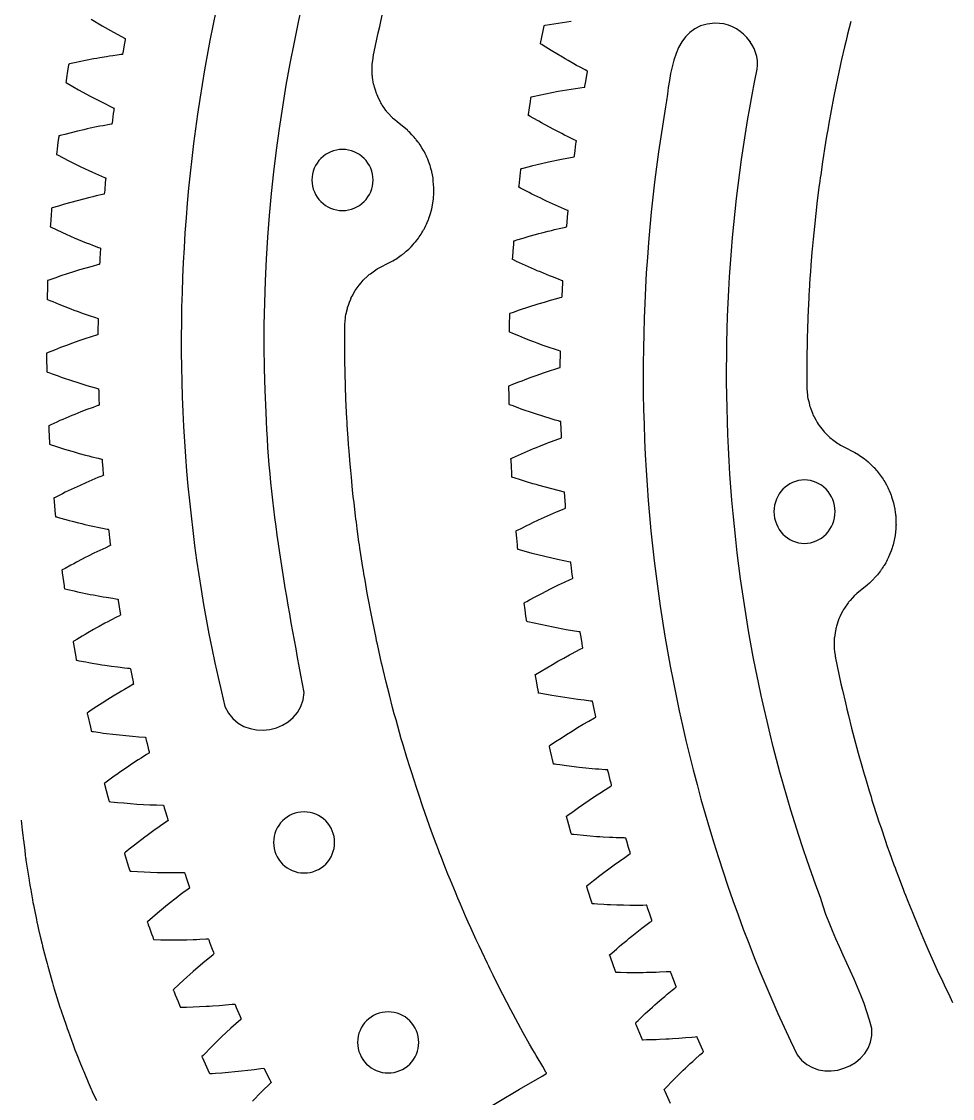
# Model space of a CAD drawing. Extents: x 0 to 264, y 0 to 116.
# Drawn here: x 100.52 to 141.98, y 24.87 to 72.8 of the extents above; entities that cross this region are included whole.
import ezdxf

# ---------------------------------------------------------------- set-up
doc = ezdxf.new("R2010")
doc.units = 0
doc.layers.add('Layer_1', color=7, linetype='CONTINUOUS')

msp = doc.modelspace()

# ---------------------------------------------------------------- linework, layer by layer
at = {"layer": 'Layer_1', "color": 7}
for points in [[(103.616419, 72.909952), (104.114552, 72.61245), (104.619366, 72.326314), (105.130628, 72.051867), (105.138214, 72.04736), (105.136631, 72.038461), (105.133465, 72.02111), (105.127131, 71.98544), (105.114564, 71.914142), (105.089446, 71.771527), (105.038246, 71.486353), (105.013145, 71.343737), (105.012355, 71.339267), (105.007972, 71.338536), (104.998994, 71.337246), (104.980633, 71.334684), (104.944878, 71.329542), (104.873422, 71.31893), (104.586041, 71.277483), (104.442418, 71.257262), (104.299162, 71.234131), (104.012862, 71.185964), (103.869702, 71.161851), (103.726928, 71.13585), (103.441884, 71.080904), (103.299305, 71.053921), (103.157034, 71.025013), (102.873339, 70.963324), (102.731435, 70.932489), (102.660927, 70.917063), (102.625189, 70.909417), (102.621289, 70.907933), (102.620595, 70.903465), (102.619186, 70.89451), (102.616387, 70.876214), (102.571962, 70.590097), (102.527537, 70.303881), (102.505315, 70.160783), (102.49373, 70.089446), (102.494038, 70.087521), (102.496008, 70.086404), (102.499947, 70.084132), (102.507785, 70.079625), (102.52325, 70.070574), (102.555144, 70.052277), (103.05857, 69.763846), (103.568497, 69.486876), (104.084684, 69.221655), (104.606971, 68.968586), (104.63983, 68.95318), (104.635833, 68.917512), (104.626198, 68.846192), (104.606855, 68.70271), (104.568221, 68.415707), (104.548915, 68.272206), (104.546502, 68.253909), (104.545285, 68.244935), (104.544667, 68.240447), (104.543586, 68.238923), (104.541365, 68.23852), (104.50563, 68.231896), (104.434155, 68.218394), (104.148819, 68.165393), (104.006145, 68.13841), (103.863854, 68.109502), (103.579775, 68.049758), (103.437792, 68.019868), (103.296079, 67.989052), (103.013544, 67.922549), (102.731183, 67.855084), (102.45029, 67.781842), (102.309854, 67.745229), (102.239343, 67.726933), (102.204574, 67.717763), (102.187177, 67.71318), (102.178392, 67.710888), (102.174009, 67.709734), (102.173007, 67.70569), (102.140165, 67.417933), (102.107325, 67.13016), (102.090895, 66.986271), (102.082747, 66.914011), (102.080701, 66.895695), (102.079659, 66.886701), (102.079428, 66.884448), (102.080856, 66.883119), (102.084892, 66.881019), (102.116786, 66.864631), (102.631618, 66.596923), (103.152552, 66.34114), (103.679261, 66.097509), (104.211414, 65.865855), (104.244253, 65.851391), (104.260684, 65.844189), (104.269007, 65.840588), (104.270858, 65.839546), (104.270666, 65.837294), (104.27024, 65.832767), (104.263579, 65.760507), (104.250047, 65.616331), (104.223016, 65.327883), (104.209483, 65.183724), (104.206142, 65.148076), (104.204482, 65.12978), (104.204076, 65.125253), (104.203864, 65.123021), (104.201934, 65.122267), (104.193072, 65.120246), (104.122564, 65.103855), (103.839642, 65.039299), (103.698221, 65.006539), (103.557087, 64.972797), (103.275807, 64.901479), (102.994722, 64.829196), (102.715274, 64.751139), (102.435829, 64.673079), (102.158315, 64.588283), (101.8808, 64.503464), (101.863423, 64.498166), (101.85908, 64.496837), (101.857342, 64.495835), (101.857186, 64.493563), (101.856529, 64.484549), (101.85398, 64.448882), (101.848827, 64.376619), (101.838207, 64.232155), (101.817935, 63.943244), (101.807298, 63.79878), (101.802142, 63.7265), (101.799576, 63.69083), (101.798281, 63.672534), (101.798456, 63.668298), (101.802568, 63.66637), (101.810792, 63.662538), (102.336264, 63.416191), (102.867336, 63.18213), (103.40362, 62.960089), (103.538477, 62.906126), (103.673893, 62.854067), (103.94473, 62.749913), (104.012342, 62.723872), (104.029736, 62.717364), (104.031861, 62.716554), (104.03271, 62.714937), (104.032479, 62.71041), (104.032033, 62.701359), (104.030218, 62.664746), (104.02296, 62.520108), (104.008479, 62.230793), (104.00124, 62.086154), (103.99761, 62.013855), (103.996007, 61.99652), (103.978631, 61.991726), (103.943841, 61.982155), (103.663914, 61.905038), (103.384178, 61.827943), (103.106178, 61.745072), (102.82818, 61.662177), (102.552192, 61.572563), (102.276238, 61.482949), (102.002277, 61.387539), (101.728547, 61.291165), (101.694739, 61.279589), (101.686188, 61.276586), (101.681901, 61.275081), (101.679776, 61.274331), (101.679025, 61.272541), (101.678503, 61.254245), (101.676398, 61.181962), (101.67219, 61.03721), (101.655759, 60.458215), (101.655488, 60.449161), (101.655372, 60.444654), (101.658886, 60.442458), (101.675297, 60.435448), (101.709104, 60.420984), (101.775751, 60.393058), (101.909623, 60.33715), (102.177291, 60.225079), (102.717456, 60.012764), (102.853261, 59.961687), (102.989642, 59.911573), (103.262351, 59.812329), (103.399122, 59.764143), (103.536564, 59.717881), (103.811589, 59.625377), (103.880147, 59.602229), (103.914919, 59.590692), (103.92353, 59.587765), (103.927758, 59.586281), (103.927701, 59.581737), (103.927566, 59.563421), (103.926406, 59.41859), (103.924052, 59.129004), (103.922875, 58.984154), (103.922274, 58.911894), (103.921986, 58.875261), (103.921907, 58.86621), (103.913703, 58.863148), (103.896327, 58.85762), (103.619873, 58.768971), (103.343402, 58.680299), (103.069091, 58.585851), (102.794762, 58.491422), (102.522556, 58.390694), (102.250638, 58.28943), (102.115414, 58.236426), (101.980653, 58.182442), (101.71117, 58.074724), (101.643538, 58.047743), (101.63543, 58.044159), (101.635546, 58.035108), (101.635777, 58.016792), (101.63624, 57.980179), (101.638114, 57.835428), (101.645585, 57.256237), (101.646047, 57.219607), (101.646087, 57.2151), (101.646454, 57.213057), (101.648576, 57.21227), (101.657071, 57.209112), (101.674467, 57.202812), (101.742079, 57.177757), (101.878192, 57.127642), (102.150302, 57.026838), (102.286954, 56.977689), (102.424227, 56.930465), (102.698671, 56.836017), (102.836212, 56.789755), (102.974546, 56.74544), (103.251172, 56.657731), (103.389678, 56.614379), (103.528978, 56.573897), (103.807652, 56.492947), (103.946949, 56.452465), (103.951292, 56.451212), (103.952413, 56.44977), (103.952492, 56.447495), (103.952799, 56.438464), (103.953437, 56.420148), (103.954653, 56.383535), (103.957106, 56.311255), (103.966758, 56.021746), (103.976413, 55.73226), (103.97591, 55.730411), (103.973765, 55.729621), (103.969518, 55.72806), (103.960986, 55.724942), (103.94359, 55.718702), (103.909803, 55.706182), (103.841206, 55.681127), (103.704921, 55.631012), (103.432443, 55.531267), (103.162168, 55.425648), (102.892087, 55.319433), (102.757808, 55.264504), (102.624128, 55.208596), (102.356672, 55.096063), (102.22355, 55.038227), (102.091222, 54.978484), (101.826545, 54.859558), (101.759899, 54.829685), (101.727059, 54.815241), (101.728199, 54.779573), (101.736152, 54.635011), (101.76801, 54.056613), (101.769997, 54.019981), (101.770982, 54.001664), (101.771484, 53.992633), (101.771735, 53.988106), (101.771871, 53.985852), (101.773259, 53.984582), (101.841839, 53.962413), (101.979863, 53.918079), (102.256026, 53.828445), (102.394456, 53.785073), (102.53354, 53.743646), (102.811732, 53.660774), (102.950933, 53.620289), (103.090986, 53.581732), (103.371125, 53.5056), (103.511178, 53.467062), (103.652021, 53.432357), (103.933879, 53.362984), (104.074818, 53.328279), (104.092194, 53.323925), (104.100997, 53.321769), (104.1054, 53.32069), (104.107621, 53.320151), (104.107852, 53.317936), (104.110612, 53.282286), (104.116076, 53.210006), (104.138298, 52.921191), (104.16052, 52.632379), (104.161892, 52.614062), (104.162566, 52.605029), (104.162741, 52.602776), (104.161274, 52.601543), (104.157066, 52.59979), (104.123259, 52.586309), (104.056612, 52.558363), (103.922545, 52.502455), (103.65449, 52.391347), (103.521293, 52.333528), (103.388578, 52.274749), (103.123207, 52.157382), (102.991189, 52.097621), (102.859902, 52.035953), (102.597368, 51.912306), (102.46647, 51.849655), (102.336747, 51.785097), (102.077303, 51.655173), (102.012586, 51.622413), (101.979747, 51.606024), (101.963316, 51.597935), (101.955208, 51.593852), (101.953373, 51.592754), (101.953565, 51.590502), (101.954028, 51.585995), (101.967544, 51.441838), (102.023573, 50.865247), (102.030581, 50.792967), (102.032319, 50.774651), (102.033361, 50.765792), (102.042107, 50.763348), (102.076879, 50.753718), (102.216737, 50.715158), (102.496394, 50.637121), (102.636348, 50.598544), (102.777076, 50.562914), (103.058471, 50.491576), (103.199218, 50.455946), (103.340718, 50.423149), (103.623717, 50.35859), (103.765254, 50.326812), (103.907333, 50.296922), (104.191796, 50.239106), (104.334087, 50.210178), (104.369845, 50.202993), (104.387221, 50.199392), (104.395273, 50.196812), (104.396354, 50.187818), (104.404849, 50.115555), (104.438653, 49.827877), (104.47248, 49.540219), (104.476728, 49.504552), (104.47885, 49.486256), (104.478946, 49.481997), (104.474834, 49.480092), (104.46659, 49.476279), (104.400909, 49.445443), (104.269354, 49.384737), (104.006125, 49.262518), (103.875149, 49.199885), (103.745038, 49.135329), (103.484804, 49.006963), (103.3551, 48.942388), (103.226517, 48.874923), (102.969486, 48.740396), (102.841021, 48.672948), (102.714098, 48.602576), (102.460329, 48.461981), (102.333408, 48.391626), (102.317962, 48.382843), (102.315972, 48.381745), (102.315239, 48.380032), (102.315857, 48.375545), (102.317113, 48.36657), (102.32213, 48.330939), (102.331785, 48.259602), (102.411967, 47.685921), (102.421619, 47.614603), (102.42662, 47.578956), (102.429129, 47.560659), (102.44556, 47.555748), (102.586866, 47.522968), (102.869517, 47.457448), (103.010823, 47.424667), (103.152823, 47.394817), (103.437001, 47.336016), (103.579078, 47.306145), (103.721659, 47.279162), (104.007186, 47.227103), (104.149979, 47.201105), (104.293024, 47.177012), (104.579708, 47.131712), (104.723043, 47.108581), (104.794516, 47.097007), (104.812877, 47.094157), (104.815965, 47.076823), (104.821739, 47.041156), (104.868094, 46.755211), (104.914469, 46.469286), (104.926054, 46.397968), (104.927502, 46.38905), (104.928216, 46.384583), (104.924973, 46.382116), (104.908562, 46.373796), (104.876685, 46.357407), (104.747754, 46.290905), (104.489913, 46.157823), (104.36135, 46.090355), (104.234042, 46.020984), (103.979424, 45.881795), (103.852212, 45.812422), (103.726621, 45.740162), (103.475401, 45.595024), (103.349831, 45.522741), (103.225687, 45.447574), (102.978021, 45.296464), (102.854207, 45.221294), (102.823295, 45.202035), (102.815554, 45.197316), (102.811693, 45.194928), (102.812503, 45.190478), (102.815768, 45.173127), (102.828336, 45.101809), (102.932535, 44.53198), (102.958638, 44.389537), (102.960257, 44.380638), (102.960684, 44.378423), (102.962905, 44.378), (102.967384, 44.377173), (102.98476, 44.373783), (103.020495, 44.367021), (103.091968, 44.353522), (103.377131, 44.299556), (103.519709, 44.272575), (103.662754, 44.248479), (103.94915, 44.201258), (104.09231, 44.177162), (104.235857, 44.155016), (104.523314, 44.114531), (104.810868, 44.075011), (105.099194, 44.041289), (105.24332, 44.024917), (105.31576, 44.016462), (105.351495, 44.012265), (105.360532, 44.011224), (105.362135, 44.010261), (105.362598, 44.008026), (105.363504, 44.003598), (105.367136, 43.986264), (105.425093, 43.702456), (105.483053, 43.41865), (105.497531, 43.347313), (105.504793, 43.311662), (105.505679, 43.307215), (105.505854, 43.305154), (105.503864, 43.304017), (105.495987, 43.29953), (105.480541, 43.290555), (105.35449, 43.218275), (105.102477, 43.074483), (104.976521, 43.002203), (104.852185, 42.927033), (104.603649, 42.777388), (104.479333, 42.702218), (104.35656, 42.625123), (104.111713, 42.469585), (103.989211, 42.391505), (103.868003, 42.31154), (103.6269, 42.150205), (103.506349, 42.069258), (103.446461, 42.028773), (103.442697, 42.02627), (103.441923, 42.024557), (103.442426, 42.022341), (103.444432, 42.013522), (103.448429, 41.996168), (103.456441, 41.960538), (103.584426, 41.395506), (103.616283, 41.254217), (103.624276, 41.21855), (103.62613, 41.215045), (103.630609, 41.21439), (103.639586, 41.213081), (103.657928, 41.210442), (103.729401, 41.19983), (104.01659, 41.157421), (104.160213, 41.136234), (104.304047, 41.116975), (104.592199, 41.081308), (104.88043, 41.047566), (105.169338, 41.018655), (105.458243, 40.990729), (105.747749, 40.969526), (106.037233, 40.948319), (106.039491, 40.948147), (106.040341, 40.946299), (106.041441, 40.941927), (106.043623, 40.933125), (106.047989, 40.91579), (106.056732, 40.881105), (106.074128, 40.81073), (106.108901, 40.670235), (106.178443, 40.389124), (106.195839, 40.318769), (106.204566, 40.284081), (106.208949, 40.26675), (106.21113, 40.257947), (106.212231, 40.253576), (106.21277, 40.25136), (106.211864, 40.249763), (106.088976, 40.172649), (105.843259, 40.018572), (105.720371, 39.941478), (105.599066, 39.862436), (105.356999, 39.702562), (105.235945, 39.622561), (105.116187, 39.540668), (104.878076, 39.374998), (104.758992, 39.292107), (104.640834, 39.20829), (104.4067, 39.037034), (104.289626, 38.951253), (104.230701, 38.908863), (104.21622, 38.898271), (104.208905, 38.892898), (104.205236, 38.890219), (104.203401, 38.88889), (104.203844, 38.886774), (104.213324, 38.852066), (104.364979, 38.292927), (104.402647, 38.153199), (104.412127, 38.118494), (104.416857, 38.101143), (104.41925, 38.092417), (104.420427, 38.088045), (104.42485, 38.087467), (104.497288, 38.079937), (104.786021, 38.050067), (105.07483, 38.021139), (105.364221, 37.998028), (105.653628, 37.974877), (105.943499, 37.958508), (106.233273, 37.942136), (106.523434, 37.932527), (106.813596, 37.92303), (106.831957, 37.922434), (106.84103, 37.922144), (106.845086, 37.921376), (106.846362, 37.917041), (106.856979, 37.882336), (106.877271, 37.812943), (106.917834, 37.673988), (106.999944, 37.396053), (107.040528, 37.257098), (107.045644, 37.239744), (107.048018, 37.231097), (107.040547, 37.225975), (107.010623, 37.205734), (106.950713, 37.164306), (106.711657, 37.000081), (106.592071, 36.918169), (106.47376, 36.834335), (106.238621, 36.664429), (106.121065, 36.57961), (106.004374, 36.493848), (105.542961, 36.142304), (105.316263, 35.961402), (105.202855, 35.870823), (105.14586, 35.825526), (105.117846, 35.803357), (105.103366, 35.791784), (105.097284, 35.785851), (105.100007, 35.777224), (105.274926, 35.22492), (105.318385, 35.086812), (105.340627, 35.017439), (105.346091, 35.000085), (105.347462, 34.995773), (105.348775, 34.994444), (105.351052, 34.994288), (105.360106, 34.99373), (105.395824, 34.991478), (105.685522, 34.973161), (105.975297, 34.955827), (106.265362, 34.944253), (106.555467, 34.932696), (106.845724, 34.928305), (107.135981, 34.924029), (107.426258, 34.925881), (107.716515, 34.928517), (107.753218, 34.928844), (107.771579, 34.928999), (107.776097, 34.929039), (107.777929, 34.925302), (107.780864, 34.916711), (107.804032, 34.848303), (107.850407, 34.711155), (107.944104, 34.436902), (107.990459, 34.299773), (108.002042, 34.265088), (108.007872, 34.247734), (107.99436, 34.236161), (107.9364, 34.192808), (107.70439, 34.018663), (107.588377, 33.931939), (107.473327, 33.843268), (107.018384, 33.483522), (106.571624, 33.113548), (106.133767, 32.733175), (106.120232, 32.721618), (106.126082, 32.704247), (106.138653, 32.670524), (106.16377, 32.602114), (106.213021, 32.46593), (106.312047, 32.193699), (106.361298, 32.057515), (106.386416, 31.989107), (106.398966, 31.955382), (106.402073, 31.94687), (106.403617, 31.942614), (106.40439, 31.940475), (106.406476, 31.940167), (106.424817, 31.939803), (106.715075, 31.93389), (107.005351, 31.927978), (107.295609, 31.928805), (107.585866, 31.929787), (107.876066, 31.936857), (108.166227, 31.944714), (108.311202, 31.950646), (108.456216, 31.95802), (108.746087, 31.972465), (108.818505, 31.976165), (108.827562, 31.976627), (108.832117, 31.976856), (108.834047, 31.976492), (108.83488, 31.974392), (108.841424, 31.957038), (108.854937, 31.923316), (108.907106, 31.78821), (109.011824, 31.518059), (109.063973, 31.382953), (109.090056, 31.315508), (109.093339, 31.307052), (109.094129, 31.304936), (109.09243, 31.30351), (109.088936, 31.30062), (109.074435, 31.289063), (109.046422, 31.265935), (108.598025, 30.898002), (108.158043, 30.520036), (107.727155, 30.131862), (107.305224, 29.733943), (107.279141, 29.708887), (107.272537, 29.702667), (107.271727, 29.700931), (107.272596, 29.698834), (107.274315, 29.694635), (107.281226, 29.678243), (107.30922, 29.61178), (107.364284, 29.477812), (107.474602, 29.209913), (107.5849, 28.941976), (107.58882, 28.934368), (107.597894, 28.934543), (107.616255, 28.934946), (107.652958, 28.935717), (107.725396, 28.937258), (107.870487, 28.940379), (108.160744, 28.946619), (108.450829, 28.959116), (108.740798, 28.972617), (108.885694, 28.981149), (109.030476, 28.990778), (109.320056, 29.011022), (109.46478, 29.022576), (109.609272, 29.036078), (109.898276, 29.063061), (109.970734, 29.069764), (110.006469, 29.073114), (110.010967, 29.073537), (110.013248, 29.073749), (110.01458, 29.0724), (110.018209, 29.0641), (110.025448, 29.047711), (110.083408, 28.914917), (110.199325, 28.649405), (110.257265, 28.516614), (110.286244, 28.450128), (110.300745, 28.417351), (110.301363, 28.413459), (110.298001, 28.410456), (110.291205, 28.404428), (110.27771, 28.391908), (109.844679, 28.006026), (109.420818, 27.61015), (109.006225, 27.204622), (108.600937, 26.789851), (108.550682, 26.737793), (108.549099, 26.736156), (108.549544, 26.734192), (108.551435, 26.730088), (108.55524, 26.721884), (108.562826, 26.705515), (108.578272, 26.672715), (108.639108, 26.541174), (108.760664, 26.278089), (108.88216, 26.015007), (108.897626, 25.982227), (108.933361, 25.984096), (109.005802, 25.988699), (109.150698, 25.997846), (109.440376, 26.016142), (109.585063, 26.027736), (109.729668, 26.040255), (110.018884, 26.065311), (110.163376, 26.078793), (110.307693, 26.095184), (110.596234, 26.126979), (110.740455, 26.143371), (110.88427, 26.162649), (111.171922, 26.201187), (111.315565, 26.220465), (111.379316, 26.090273), (111.506237, 25.829788), (111.569988, 25.699596), (111.601865, 25.634055), (111.617328, 25.601295), (111.625264, 25.584904), (111.629221, 25.576759), (111.631211, 25.572695), (111.62816, 25.569517), (111.211637, 25.165993), (110.804398, 24.753167)], [(120.705519, 24.092992), (122.701682, 25.277157), (123.699764, 25.869271), (123.824563, 25.943475), (123.887349, 25.980088), (123.895129, 25.984711), (123.899049, 25.987022), (123.90098, 25.988196), (123.900438, 25.989988), (123.891288, 26.005415), (123.872927, 26.03625), (123.726679, 26.286429), (123.434218, 26.786789), (123.360775, 26.911859), (123.289322, 27.038125), (123.147322, 27.290691), (122.863319, 27.795962), (122.311493, 28.815267), (121.779264, 29.844935), (121.521443, 30.36388), (121.392493, 30.6234), (121.327776, 30.753211), (121.265956, 30.884001), (121.017013, 31.407278), (120.892525, 31.668937), (120.771392, 31.932118), (120.531469, 32.459555), (120.411477, 32.723314), (120.295947, 32.989018), (120.065094, 33.520499), (119.950625, 33.786665), (119.839726, 34.05439), (119.61795, 34.589726), (119.562905, 34.723578), (119.509754, 34.858201), (119.403509, 35.127737), (119.190922, 35.666751), (119.138756, 35.801856), (119.087556, 35.937461), (118.985944, 36.20873), (118.782722, 36.751288), (118.588262, 37.297137), (118.394886, 37.843277), (118.210392, 38.392478), (118.118628, 38.667137), (118.07227, 38.804458), (118.027845, 38.942298), (117.852811, 39.494581), (117.764907, 39.770761), (117.721428, 39.908889), (117.679899, 40.047635), (117.514421, 40.602846), (117.431363, 40.88049), (117.352168, 41.159077), (117.196246, 41.717062), (117.118014, 41.996072), (117.044611, 42.276296), (116.898344, 42.83688), (116.825903, 43.117431), (116.757326, 43.398928), (116.62075, 43.961919), (116.586926, 44.10261), (116.555068, 44.2438), (116.491317, 44.526471), (116.364472, 45.091658), (116.333564, 45.233139), (116.304582, 45.374983), (116.24568, 45.658693), (116.128602, 46.226039), (115.913177, 47.364424), (115.815621, 47.935447), (115.767335, 48.220969), (115.743183, 48.3637), (115.720012, 48.506606), (115.632109, 49.079246), (115.588632, 49.365555), (115.566427, 49.508769), (115.547103, 49.65225), (115.468871, 50.226239), (115.430218, 50.513226), (115.41186, 50.656823), (115.394483, 50.800613), (115.326871, 51.375835), (115.293044, 51.663513), (115.264085, 51.951653), (115.206125, 52.527954), (115.178112, 52.81619), (115.153979, 53.10481), (115.105674, 53.682073), (115.093104, 53.826345), (115.083452, 53.970812), (115.064145, 54.259819), (115.025492, 54.837852), (115.016706, 54.982392), (115.009583, 55.127051), (114.995102, 55.416365), (114.966104, 55.994862), (114.946797, 56.573762), (114.92942, 57.152757), (114.920482, 57.731945), (114.916043, 58.021531), (114.913802, 58.166285), (114.913842, 58.311136), (114.914748, 58.8904), (114.915194, 59.180005), (114.91529, 59.252285), (114.920753, 59.324565), (114.932356, 59.468916), (114.943941, 59.613284), (114.946797, 59.648951), (114.948225, 59.667247), (114.951758, 59.684601), (114.967204, 59.754956), (115.03001, 60.037588), (115.037907, 60.073255), (115.042211, 60.090609), (115.04864, 60.107943), (115.074725, 60.175428), (115.125926, 60.310801), (115.177107, 60.446099), (115.189658, 60.479841), (115.196126, 60.497195), (115.204833, 60.512602), (115.240587, 60.576217), (115.38228, 60.828976), (115.419003, 60.891646), (115.463427, 60.948483), (115.552276, 61.063172), (115.641145, 61.177862), (115.68559, 61.234695), (115.737736, 61.284827), (115.946693, 61.485935), (115.998842, 61.536066), (116.057765, 61.578476), (116.175615, 61.663275), (116.293463, 61.748075), (116.352368, 61.790484), (116.417084, 61.824207), (116.931841, 62.092106), (117.060712, 62.158609), (117.125428, 62.192332), (117.185319, 62.232817), (117.423796, 62.398004), (117.483687, 62.439432), (117.513611, 62.459673), (117.541644, 62.482803), (117.652157, 62.576287), (117.707198, 62.623511), (117.759367, 62.673605), (117.863315, 62.774621), (117.961142, 62.881589), (118.009447, 62.935553), (118.0336, 62.962536), (118.056787, 62.990482), (118.146601, 63.104497), (118.191026, 63.16135), (118.23161, 63.221114), (118.312757, 63.340886), (118.332081, 63.371722), (118.350442, 63.402554), (118.387125, 63.465208), (118.423828, 63.527838), (118.44219, 63.558671), (118.459563, 63.590489), (118.524299, 63.719989), (118.557142, 63.784548), (118.585135, 63.85107), (118.641182, 63.984652), (118.653712, 64.018375), (118.664372, 64.053063), (118.685609, 64.122436), (118.72812, 64.260928), (118.770598, 64.399406), (118.781235, 64.434091), (118.786563, 64.451445), (118.790424, 64.468796), (118.802974, 64.540093), (118.851279, 64.825654), (118.86383, 64.896972), (118.866415, 64.915288), (118.867149, 64.933585), (118.868636, 64.970234), (118.874602, 65.114873), (118.880549, 65.259512), (118.88352, 65.331811), (118.884988, 65.368424), (118.882383, 65.404072), (118.857265, 65.692599), (118.844695, 65.836871), (118.818632, 65.979198), (118.805096, 66.050516), (118.797897, 66.086183), (118.788804, 66.120868), (118.752081, 66.261099), (118.732774, 66.330489), (118.709587, 66.398899), (118.664197, 66.536313), (118.610081, 66.670572), (118.58305, 66.738037), (118.569537, 66.77176), (118.554071, 66.80452), (118.49032, 66.934619), (118.45748, 66.999194), (118.421723, 67.061828), (118.349305, 67.187301), (118.269123, 67.308078), (118.228559, 67.367822), (118.208267, 67.397692), (118.186045, 67.42658), (118.097176, 67.541369), (118.074973, 67.570277), (118.051786, 67.598239), (118.002516, 67.651243), (117.903125, 67.756764), (117.803732, 67.862286), (117.754462, 67.915291), (117.741914, 67.928789), (117.728399, 67.940346), (117.700366, 67.963477), (117.252081, 68.331602), (117.140431, 68.424123), (117.084382, 68.470385), (117.057353, 68.493516), (117.033201, 68.520496), (116.837895, 68.73474), (116.788624, 68.788684), (116.776074, 68.802185), (116.765454, 68.816649), (116.745145, 68.846519), (116.664018, 68.966486), (116.58287, 69.086473), (116.542326, 69.146237), (116.523, 69.177052), (116.507517, 69.20983), (116.381869, 69.470911), (116.349992, 69.536431), (116.334548, 69.569192), (116.323909, 69.603897), (116.281395, 69.74218), (116.238901, 69.880483), (116.217646, 69.949856), (116.207046, 69.984541), (116.202818, 70.001895), (116.200039, 70.020191), (116.155594, 70.306424), (116.144029, 70.377742), (116.138429, 70.413392), (116.136344, 70.431705), (116.136152, 70.450021), (116.134704, 70.594852), (116.133237, 70.739703), (116.132523, 70.811983), (116.132156, 70.848615), (116.135765, 70.884266), (116.173433, 71.171441), (116.182854, 71.242758), (116.188397, 71.278409), (116.195848, 71.314076), (116.225791, 71.455729), (116.345377, 72.022592), (116.405287, 72.305918), (116.470004, 72.588397), (116.598759, 73.153197)], [(129.422731, 24.652478), (129.179794, 25.178569), (129.149848, 25.244109), (129.142261, 25.260481), (129.138457, 25.268702), (129.136583, 25.272805), (129.13975, 25.276042), (129.16487, 25.302061), (129.265999, 25.405966), (129.468273, 25.613716), (129.569597, 25.71743), (129.673158, 25.818905), (129.880241, 26.021863), (129.983803, 26.123341), (130.089585, 26.222489), (130.301495, 26.420437), (130.407452, 26.519409), (130.515066, 26.616556), (130.73163, 26.809398), (130.839904, 26.90587), (130.866952, 26.929944), (130.880468, 26.941501), (130.887244, 26.947549), (130.889697, 26.950763), (130.887899, 26.954903), (130.858901, 27.021406), (130.743003, 27.286898), (130.627066, 27.552407), (130.612586, 27.585171), (130.605347, 27.601559), (130.601562, 27.609552), (130.592505, 27.608725), (130.520067, 27.602022), (130.375575, 27.588521), (130.086574, 27.561537), (129.941966, 27.549001), (129.797164, 27.539372), (129.507584, 27.519128), (129.362781, 27.509789), (129.217807, 27.503239), (128.92782, 27.48974), (128.782826, 27.483209), (128.637755, 27.480108), (128.347478, 27.473868), (128.202408, 27.470769), (128.184046, 27.470382), (128.175631, 27.471212), (128.172193, 27.479569), (128.158658, 27.513311), (128.130644, 27.579797), (127.910045, 28.115613), (127.882032, 28.183078), (127.868516, 28.216821), (127.861605, 28.233192), (127.859866, 28.237369), (127.860216, 28.239221), (127.861856, 28.240759), (127.86846, 28.246982), (127.973836, 28.346533), (128.184608, 28.545734), (128.289984, 28.645285), (128.397502, 28.742623), (128.613004, 28.936699), (128.720698, 29.033747), (128.83003, 29.129158), (129.05009, 29.318055), (129.160101, 29.412483), (129.271288, 29.505969), (129.495767, 29.689645), (129.608016, 29.781207), (129.664025, 29.827466), (129.678526, 29.839023), (129.68204, 29.841893), (129.68088, 29.845994), (129.677578, 29.854429), (129.664065, 29.888172), (129.559344, 30.158287), (129.454645, 30.428418), (129.428562, 30.495864), (129.422034, 30.513218), (129.404641, 30.513198), (129.367918, 30.511349), (129.222923, 30.503972), (128.933053, 30.489508), (128.788058, 30.482769), (128.642968, 30.47882), (128.352807, 30.470983), (128.207736, 30.467015), (128.06255, 30.466513), (127.772293, 30.46555), (127.627086, 30.465071), (127.482016, 30.467362), (127.191739, 30.473255), (127.046668, 30.476221), (127.009965, 30.476952), (126.991604, 30.477319), (126.98533, 30.49467), (126.960212, 30.5631), (126.762183, 31.107699), (126.712949, 31.243863), (126.709842, 31.252375), (126.708298, 31.256614), (126.707505, 31.25875), (126.709108, 31.260271), (126.722643, 31.271828), (126.749672, 31.295921), (126.804733, 31.343165), (127.023712, 31.533293), (127.133141, 31.628684), (127.244232, 31.72217), (127.467651, 31.907099), (127.579416, 31.999623), (127.692226, 32.091181), (127.919988, 32.270697), (128.148447, 32.449386), (128.380473, 32.623512), (128.496469, 32.710256), (128.554429, 32.753627), (128.583408, 32.775776), (128.590667, 32.781226), (128.594276, 32.783944), (128.595377, 32.785541), (128.594643, 32.787661), (128.588812, 32.805012), (128.495117, 33.079287), (128.401422, 33.353559), (128.378255, 33.421989), (128.36665, 33.456674), (128.363734, 33.465245), (128.362905, 33.467249), (128.360647, 33.467229), (128.356129, 33.46719), (128.337767, 33.467018), (128.192581, 33.465708), (127.902324, 33.463089), (127.757137, 33.461777), (127.611968, 33.463876), (127.321691, 33.468115), (127.176505, 33.470252), (127.031434, 33.475162), (126.741349, 33.486719), (126.596357, 33.492285), (126.451383, 33.49997), (126.161684, 33.518286), (126.016806, 33.527317), (125.944368, 33.531804), (125.935314, 33.532363), (125.933671, 33.533326), (125.932977, 33.535485), (125.931625, 33.539797), (125.926161, 33.557131), (125.915524, 33.591816), (125.740603, 34.144119), (125.697124, 34.282231), (125.686487, 34.316935), (125.684788, 34.325236), (125.691855, 34.330897), (125.706353, 34.342474), (125.763347, 34.387751), (125.990048, 34.568655), (126.103456, 34.659231), (126.217926, 34.747883), (126.448874, 34.923279), (126.680496, 35.097827), (126.915613, 35.267714), (127.151, 35.437256), (127.390076, 35.601538), (127.629152, 35.765859), (127.632897, 35.768421), (127.634771, 35.769711), (127.634752, 35.771658), (127.632183, 35.780342), (127.627067, 35.797696), (127.616447, 35.832381), (127.596175, 35.901774), (127.555614, 36.040732), (127.473501, 36.318664), (127.432937, 36.457639), (127.4323, 36.459795), (127.430776, 36.460836), (127.426257, 36.461009), (127.417164, 36.461319), (127.398822, 36.461895), (127.362119, 36.463089), (127.289662, 36.465479), (126.9995, 36.474973), (126.85443, 36.479728), (126.709435, 36.487202), (126.419661, 36.503573), (126.274765, 36.511797), (126.129963, 36.522369), (125.840555, 36.5455), (125.695871, 36.557094), (125.551379, 36.570576), (125.262646, 36.600466), (125.118233, 36.615856), (125.045792, 36.623385), (125.010057, 36.627142), (125.007796, 36.627393), (125.006986, 36.629337), (125.005829, 36.633689), (125.003453, 36.642415), (124.998703, 36.659766), (124.847048, 37.218905), (124.809383, 37.358653), (124.790056, 37.428989), (124.848013, 37.47236), (125.082167, 37.643616), (125.316897, 37.814005), (125.554988, 37.979655), (125.79339, 38.144919), (126.035458, 38.304812), (126.277505, 38.464682), (126.523166, 38.61897), (126.768902, 38.773083), (126.798826, 38.792362), (126.7901, 38.82705), (126.772704, 38.897405), (126.737934, 39.037901), (126.668372, 39.319011), (126.633599, 39.45951), (126.629236, 39.476861), (126.627074, 39.485643), (126.625954, 39.490055), (126.621455, 39.490382), (126.585701, 39.493097), (126.51326, 39.49851), (126.223776, 39.519696), (126.079069, 39.530308), (125.934481, 39.542844), (125.645576, 39.571735), (125.501163, 39.586196), (125.356843, 39.601606), (124.780672, 39.672943), (124.493486, 39.715333), (124.349843, 39.736536), (124.278367, 39.747131), (124.242632, 39.752406), (124.224291, 39.755044), (124.215294, 39.756354), (124.211393, 39.757646), (124.210408, 39.762074), (124.082423, 40.327069), (124.050529, 40.468355), (124.034098, 40.538711), (124.030102, 40.556045), (124.028115, 40.564884), (124.028443, 40.566752), (124.030334, 40.568025), (124.034098, 40.570548), (124.064045, 40.590769), (124.305147, 40.752104), (124.546442, 40.913036), (124.791292, 41.068577), (125.036159, 41.224135), (125.284597, 41.373992), (125.533133, 41.523638), (125.784661, 41.668102), (126.036694, 41.811798), (126.068568, 41.830114), (126.084014, 41.839089), (126.09191, 41.843576), (126.09083, 41.852108), (126.076349, 41.923425), (126.04737, 42.06529), (125.98941, 42.349079), (125.960432, 42.490943), (125.953153, 42.52661), (125.949541, 42.543964), (125.948635, 42.548392), (125.947342, 42.549685), (125.945082, 42.549953), (125.936065, 42.551031), (125.863627, 42.55943), (125.57528, 42.593173), (125.431175, 42.609561), (125.287165, 42.627858), (124.712422, 42.709767), (124.13963, 42.804235), (123.56923, 42.912436), (123.551857, 42.915826), (123.547375, 42.916673), (123.546238, 42.920773), (123.544595, 42.929692), (123.53809, 42.965342), (123.52554, 43.036659), (123.499437, 43.1791), (123.447291, 43.464045), (123.421225, 43.606486), (123.408638, 43.677823), (123.402152, 43.713454), (123.398887, 43.730808), (123.398463, 43.73302), (123.399987, 43.734409), (123.403851, 43.736777), (123.411592, 43.741495), (123.659259, 43.892606), (123.906926, 44.043716), (124.157971, 44.189142), (124.409211, 44.334261), (124.663364, 44.474201), (124.917982, 44.61337), (125.046159, 44.680816), (125.175109, 44.747318), (125.432913, 44.8804), (125.497649, 44.914143), (125.514058, 44.922446), (125.5157, 44.923676), (125.515333, 44.925911), (125.5146, 44.930399), (125.513171, 44.939337), (125.507417, 44.974964), (125.48423, 45.117986), (125.437855, 45.403911), (125.414687, 45.546933), (125.403102, 45.618251), (125.401654, 45.627205), (125.40092, 45.631673), (125.400573, 45.633908), (125.398451, 45.634388), (125.380109, 45.637238), (125.344332, 45.642959), (124.771173, 45.735463), (124.200195, 45.840503), (123.631844, 45.959025), (123.066387, 46.09047), (123.030652, 46.098734), (123.021807, 46.100794), (123.017387, 46.101835), (123.015708, 46.102818), (123.015417, 46.10505), (123.012889, 46.123366), (123.003234, 46.194684), (122.982945, 46.338089), (122.943346, 46.62496), (122.902782, 46.911867), (122.901546, 46.920822), (122.901566, 46.924982), (122.905523, 46.927177), (122.920969, 46.93596), (122.952863, 46.953314), (123.016614, 46.988019), (123.143558, 47.058354), (123.397287, 47.198966), (123.653931, 47.334359), (123.910979, 47.468889), (124.040316, 47.534427), (124.170426, 47.598985), (124.43064, 47.727368), (124.561233, 47.789982), (124.692808, 47.850704), (124.956017, 47.972907), (125.021718, 48.003759), (125.054558, 48.019169), (125.062765, 48.022981), (125.064811, 48.023924), (125.065429, 48.025696), (125.064887, 48.030203), (125.062765, 48.04852), (125.045368, 48.192289), (125.011561, 48.47997), (124.994168, 48.623759), (124.985673, 48.696022), (124.981425, 48.731689), (124.979571, 48.739953), (124.97067, 48.741762), (124.953274, 48.745363), (124.384345, 48.860707), (123.818309, 48.989457), (123.255363, 49.131034), (122.695696, 49.285302), (122.626134, 49.3046), (122.621771, 49.305814), (122.619589, 49.306429), (122.618875, 49.308238), (122.617989, 49.317272), (122.616251, 49.335569), (122.612717, 49.371236), (122.599202, 49.515412), (122.571188, 49.803631), (122.543195, 50.091888), (122.539681, 50.127535), (122.539235, 50.132062), (122.542712, 50.134373), (122.55084, 50.138437), (122.567248, 50.146563), (122.631985, 50.179306), (122.761708, 50.243901), (123.021152, 50.373785), (123.151646, 50.437381), (123.282933, 50.499069), (123.545465, 50.622714), (123.677234, 50.68342), (123.809949, 50.742218), (124.0753, 50.859605), (124.208207, 50.917421), (124.342254, 50.973313), (124.610309, 51.084421), (124.744376, 51.140332), (124.748372, 51.14218), (124.748025, 51.146688), (124.74735, 51.155719), (124.745979, 51.174035), (124.743235, 51.209685), (124.737735, 51.281965), (124.694275, 51.859496), (124.130943, 51.998646), (123.570602, 52.150352), (123.431091, 52.190817), (123.292026, 52.232264), (123.013814, 52.315155), (122.875232, 52.357565), (122.737169, 52.401882), (122.461023, 52.491496), (122.392446, 52.513662), (122.358621, 52.525239), (122.356651, 52.561849), (122.348698, 52.706411), (122.333252, 52.99561), (122.317787, 53.284809), (122.3158, 53.321441), (122.314835, 53.339757), (122.314312, 53.348808), (122.314081, 53.353296), (122.314408, 53.355299), (122.316474, 53.356225), (122.383121, 53.386095), (122.515449, 53.445856), (122.780126, 53.564765), (122.912937, 53.623563), (123.046617, 53.679434), (123.314113, 53.792007), (123.447965, 53.847918), (123.583017, 53.9009), (123.853098, 54.007114), (123.98813, 54.060118), (124.124319, 54.11021), (124.396816, 54.210052), (124.533121, 54.260166), (124.550497, 54.266406), (124.559032, 54.269524), (124.563279, 54.271085), (124.564109, 54.274957), (124.562893, 54.311567), (124.56044, 54.38385), (124.541113, 54.96275), (124.540476, 54.981046), (124.540188, 54.990097), (124.539434, 54.99183), (124.537272, 54.992465), (124.53289, 54.993738), (124.498137, 55.004329), (124.428594, 55.02457), (124.289295, 55.065055), (124.010603, 55.146002), (123.871903, 55.188412), (123.733571, 55.232746), (123.456943, 55.320435), (123.319094, 55.365732), (123.181841, 55.412936), (122.907417, 55.507405), (122.770454, 55.555574), (122.634341, 55.605686), (122.362231, 55.70649), (122.294619, 55.731546), (122.260814, 55.744065), (122.243438, 55.750364), (122.234923, 55.753522), (122.234111, 55.76209), (122.232239, 55.906924), (122.228514, 56.196507), (122.224786, 56.486112), (122.22384, 56.558372), (122.223609, 56.576688), (122.22357, 56.581235), (122.223533, 56.583487), (122.224941, 56.584777), (122.23336, 56.588166), (122.267184, 56.601648), (122.401906, 56.655631), (122.671411, 56.76335), (122.806364, 56.816351), (122.942361, 56.867448), (123.214277, 56.968734), (123.350274, 57.019808), (123.487352, 57.067032), (123.761681, 57.161461), (123.898838, 57.208705), (124.036878, 57.253985), (124.313315, 57.342637), (124.45155, 57.386971), (124.486323, 57.397582), (124.503716, 57.403091), (124.508023, 57.404457), (124.510145, 57.405211), (124.510165, 57.407443), (124.510244, 57.416497), (124.510823, 57.488777), (124.515533, 58.067965), (124.515824, 58.104577), (124.515956, 58.122913), (124.515956, 58.125146), (124.514297, 58.126207), (124.509993, 58.127669), (124.501419, 58.130578), (124.432822, 58.153706), (124.295377, 58.199949), (124.020371, 58.292472), (123.883296, 58.340659), (123.746892, 58.390773), (123.474223, 58.490036), (123.33813, 58.540148), (123.202982, 58.593132), (122.932726, 58.698864), (122.797694, 58.751868), (122.663881, 58.807756), (122.39621, 58.919847), (122.262454, 58.975738), (122.246023, 58.982748), (122.244208, 58.98381), (122.244268, 58.986062), (122.244423, 58.990589), (122.244671, 58.999639), (122.245735, 59.036252), (122.247838, 59.108532), (122.256276, 59.398041), (122.264695, 59.687508), (122.266797, 59.759808), (122.267842, 59.79642), (122.268671, 59.814737), (122.286048, 59.820745), (122.422912, 59.868952), (122.696664, 59.965308), (122.833548, 60.013494), (122.971475, 60.058791), (123.247446, 60.148425), (123.38549, 60.193705), (123.524287, 60.236114), (123.802284, 60.318986), (123.941273, 60.360433), (124.08086, 60.399936), (124.36079, 60.47703), (124.500764, 60.515568), (124.570307, 60.534846), (124.586735, 60.540451), (124.587624, 60.558768), (124.589458, 60.595397), (124.61842, 61.173893), (124.622049, 61.246173), (124.622512, 61.255227), (124.622182, 61.259387), (124.617934, 61.261004), (124.600561, 61.267515), (124.566753, 61.281014), (124.431335, 61.333053), (124.160463, 61.437227), (124.025335, 61.490231), (123.891173, 61.545157), (123.622827, 61.655706), (123.48876, 61.710615), (123.35593, 61.769413), (123.090308, 61.886299), (122.957497, 61.9451), (122.825922, 62.005806), (122.563196, 62.128967), (122.431833, 62.190655), (122.39899, 62.206065), (122.390766, 62.209934), (122.38872, 62.210899), (122.387967, 62.212612), (122.388294, 62.217139), (122.38959, 62.235436), (122.394726, 62.307716), (122.415015, 62.596627), (122.435307, 62.885557), (122.445927, 63.030021), (122.446582, 63.039035), (122.454458, 63.042329), (122.471855, 63.047643), (122.506627, 63.058235), (122.57615, 63.079441), (122.853684, 63.16424), (122.992481, 63.20665), (123.131972, 63.24615), (123.411513, 63.324226), (123.551295, 63.363729), (123.69154, 63.401304), (123.97282, 63.472622), (124.113471, 63.508272), (124.25439, 63.542997), (124.537329, 63.607552), (124.678734, 63.640313), (124.749241, 63.656704), (124.784979, 63.664812), (124.793841, 63.666853), (124.794747, 63.675771), (124.796426, 63.694067), (124.84956, 64.270868), (124.85622, 64.343128), (124.859539, 64.378798), (124.859965, 64.383285), (124.856432, 64.385461), (124.848112, 64.389082), (124.831701, 64.396304), (124.698579, 64.45412), (124.432283, 64.569464), (124.299162, 64.6273), (124.167392, 64.688006), (123.903991, 64.809726), (123.772241, 64.870432), (123.641747, 64.934028), (123.381318, 65.061928), (123.251115, 65.125544), (123.121874, 65.191062), (122.864555, 65.325109), (122.735893, 65.392554), (122.671177, 65.426297), (122.667316, 65.428473), (122.667818, 65.432963), (122.668823, 65.441954), (122.670869, 65.46027), (122.674942, 65.495921), (122.707804, 65.783675), (122.740663, 66.071451), (122.757054, 66.215317), (122.761146, 66.250987), (122.761553, 66.253103), (122.763754, 66.253682), (122.768117, 66.254799), (122.77692, 66.257111), (122.794296, 66.261674), (122.864824, 66.279991), (123.145719, 66.353216), (123.286176, 66.389865), (123.427095, 66.424534), (123.992454, 66.556382), (124.560615, 66.675406), (125.131398, 66.781505), (125.132826, 66.782682), (125.133117, 66.784934), (125.133735, 66.789402), (125.134951, 66.798376), (125.137364, 66.816693), (125.14219, 66.852343), (125.151865, 66.92366), (125.171172, 67.067162), (125.209802, 67.354165), (125.219477, 67.425463), (125.224303, 67.461133), (125.226716, 67.479449), (125.227952, 67.488404), (125.22855, 67.492891), (125.228395, 67.494895), (125.226369, 67.495858), (125.095759, 67.55947), (124.834577, 67.685909), (124.703987, 67.749525), (124.57463, 67.815045), (124.316538, 67.947664), (124.187492, 68.014167), (124.059507, 68.082578), (123.804677, 68.221245), (123.677271, 68.290655), (123.55064, 68.36099), (123.29911, 68.505649), (123.173346, 68.577929), (123.11056, 68.614541), (123.095097, 68.623572), (123.087237, 68.628099), (123.08332, 68.630371), (123.082933, 68.634319), (123.088533, 68.66997), (123.132977, 68.956185), (123.177402, 69.242322), (123.199604, 69.385437), (123.205203, 69.421087), (123.208023, 69.439403), (123.209391, 69.448339), (123.209758, 69.450574), (123.21111, 69.451864), (123.215552, 69.452826), (123.28608, 69.468235), (123.853756, 69.589859), (124.424039, 69.698673), (124.996657, 69.794066), (125.57138, 69.875976), (125.589741, 69.878538), (125.598699, 69.879808), (125.60096, 69.880156), (125.601575, 69.882156), (125.602348, 69.886607), (125.608701, 69.922274), (125.621248, 69.993592), (125.646369, 70.13621), (125.69755, 70.421384), (125.722688, 70.563924), (125.725854, 70.58222), (125.726644, 70.586668), (125.727031, 70.588903), (125.725854, 70.590365), (125.717862, 70.59466), (125.686004, 70.611994), (125.622253, 70.64668), (125.366554, 70.783921), (125.238764, 70.852332), (125.112035, 70.922687), (124.859734, 71.065901), (124.733564, 71.137218), (124.608186, 71.210441), (124.35936, 71.359627), (124.111018, 71.509599), (123.86588, 71.664655), (123.743283, 71.741733), (123.682427, 71.78029), (123.651535, 71.799569), (123.636072, 71.809218), (123.632228, 71.811645), (123.630317, 71.812839), (123.630763, 71.815071), (123.632519, 71.82395), (123.689533, 72.10795), (123.746525, 72.392046), (123.774539, 72.534103), (123.789019, 72.60542), (123.792573, 72.622754), (123.793459, 72.627185), (123.797941, 72.627936), (123.806879, 72.629514), (123.842616, 72.635677), (124.414732, 72.73417), (124.988992, 72.819952)], [(137.444878, 72.80389), (137.305598, 72.241571), (137.236076, 71.960384), (137.171359, 71.6781), (137.041309, 71.113568), (137.008489, 70.972375), (136.977557, 70.830801), (136.916722, 70.547476), (136.795978, 69.98092), (136.683536, 69.412632), (136.572947, 68.844056), (136.470853, 68.273803), (136.419652, 67.988649), (136.394534, 67.846033), (136.371347, 67.703127), (136.278614, 67.131353), (136.23224, 66.845428), (136.190711, 66.558809), (136.107655, 65.98561), (136.086379, 65.842301), (136.067072, 65.698723), (136.030369, 65.411429), (135.956, 64.836864), (135.890319, 64.261354), (135.826568, 63.685649), (135.771484, 63.10906), (135.74349, 62.820708), (135.729957, 62.676552), (135.718372, 62.532184), (135.672963, 61.954729), (135.649795, 61.66601), (135.631434, 61.377003), (135.59475, 60.798874), (135.585637, 60.654314), (135.57865, 60.509655), (135.565154, 60.220361), (135.538086, 59.641749), (135.519744, 59.062753), (135.510922, 58.773263), (135.506519, 58.628512), (135.503604, 58.483757), (135.49538, 57.904569), (135.491248, 57.615004), (135.490687, 57.325398), (135.491827, 56.746115), (135.492117, 56.601264), (135.492233, 56.529001), (135.497059, 56.456721), (135.520247, 56.167985), (135.526907, 56.095703), (135.542353, 56.02535), (135.574247, 55.883985), (135.606104, 55.7426), (135.614001, 55.706953), (135.617958, 55.689599), (135.623613, 55.672248), (135.649679, 55.6048), (135.75295, 55.334089), (135.779981, 55.266644), (135.815736, 55.203028), (135.886244, 55.076592), (135.956751, 54.950154), (135.992489, 54.886538), (136.036933, 54.828722), (136.214189, 54.59938), (136.258613, 54.542507), (136.309797, 54.491453), (136.414324, 54.390917), (136.518831, 54.290403), (136.571016, 54.240289), (136.584532, 54.228735), (136.598993, 54.21814), (136.628957, 54.196937), (136.864652, 54.027877), (136.923577, 53.985487), (136.987328, 53.9508), (137.115891, 53.883334), (137.631035, 53.616109), (137.695751, 53.582367), (137.711197, 53.573528), (137.725695, 53.562936), (137.755638, 53.542695), (137.874841, 53.459801), (137.99402, 53.376946), (138.053911, 53.335501), (138.083854, 53.315258), (138.112833, 53.293092), (138.223326, 53.199626), (138.27841, 53.152382), (138.330556, 53.102287), (138.434485, 53.001271), (138.459622, 52.975273), (138.483755, 52.94829), (138.53204, 52.894306), (138.580348, 52.84034), (138.604501, 52.813379), (138.627688, 52.785414), (138.717503, 52.671416), (138.761927, 52.614562), (138.803476, 52.554801), (138.885586, 52.435007), (138.905858, 52.405136), (138.924219, 52.374301), (138.960922, 52.31167), (139.03336, 52.186194), (139.098096, 52.056657), (139.130938, 51.992098), (139.159917, 51.925595), (139.215944, 51.792031), (139.229459, 51.758308), (139.240079, 51.72362), (139.261334, 51.65423), (139.346322, 51.377356), (139.367579, 51.307983), (139.380149, 51.236646), (139.404302, 51.093935), (139.428434, 50.951203), (139.441022, 50.879906), (139.444053, 50.861589), (139.445385, 50.843273), (139.446892, 50.806641), (139.458477, 50.51725), (139.461429, 50.444987), (139.462916, 50.408357), (139.462993, 50.390041), (139.461392, 50.371725), (139.448822, 50.227453), (139.423704, 49.938929), (139.418416, 49.903298), (139.411656, 49.867628), (139.398144, 49.796311), (139.384608, 49.724993), (139.377872, 49.689346), (139.368855, 49.654641), (139.332152, 49.51443), (139.312805, 49.444078), (139.289638, 49.375647), (139.244248, 49.23823), (139.190151, 49.103782), (139.163103, 49.036314), (139.149568, 49.002592), (139.134122, 48.969831), (139.070371, 48.839735), (139.038497, 48.775157), (139.002739, 48.712526), (138.930321, 48.58705), (138.910994, 48.556218), (138.890702, 48.526344), (138.850139, 48.466584), (138.809575, 48.40684), (138.789286, 48.37697), (138.768029, 48.348062), (138.67916, 48.233293), (138.634735, 48.17642), (138.585462, 48.123419), (138.386682, 47.912373), (138.337411, 47.859352), (138.312291, 47.833353), (138.284277, 47.810223), (138.172049, 47.718664), (137.724247, 47.349941), (137.6682, 47.303679), (137.640204, 47.280551), (137.615086, 47.25455), (137.517434, 47.14737), (137.41978, 47.040193), (137.37051, 46.986247), (137.346357, 46.959263), (137.326085, 46.929393), (137.163598, 46.689343), (137.123035, 46.62958), (137.102743, 46.599709), (137.087297, 46.566929), (137.024514, 46.436351), (136.961728, 46.305772), (136.929851, 46.240251), (136.914388, 46.207471), (136.907668, 46.191102), (136.9023, 46.173768), (136.816327, 45.897086), (136.79507, 45.827696), (136.784453, 45.792991), (136.779104, 45.775637), (136.776285, 45.757341), (136.754083, 45.614223), (136.73186, 45.471108), (136.720258, 45.399808), (136.714696, 45.36414), (136.711916, 45.345824), (136.711182, 45.327508), (136.708286, 45.037925), (136.707572, 44.965662), (136.707205, 44.929033), (136.707285, 44.910717), (136.709658, 44.8924), (136.728965, 44.748823), (136.748311, 44.605222), (136.757712, 44.533905), (136.762637, 44.498257), (136.770107, 44.462607), (136.829998, 44.179166), (136.949871, 43.612418), (136.979798, 43.470745), (137.011692, 43.329479), (137.076428, 43.047116), (137.205841, 42.482372), (137.2387, 42.341394), (137.273453, 42.200779), (137.343015, 41.919573), (137.482004, 41.357161), (137.779715, 40.237416), (137.937742, 39.67999), (138.016937, 39.401307), (138.056535, 39.261946), (138.098084, 39.123279), (138.265685, 38.568664), (138.349688, 38.291406), (138.392202, 38.153007), (138.436646, 38.01511), (138.613614, 37.463386), (138.702483, 37.18757), (138.795212, 36.913202), (138.981617, 36.364675), (139.075315, 36.090708), (139.173181, 35.818053), (139.36897, 35.272704), (139.418241, 35.136345), (139.469441, 35.000644), (139.572018, 34.729762), (139.777095, 34.187878), (139.829244, 34.052561), (139.882375, 33.917938), (139.989585, 33.648786), (140.204026, 33.110447), (140.426863, 32.575593), (140.650804, 32.041126), (140.883567, 31.510489), (140.999966, 31.245192), (141.057924, 31.11259), (141.117794, 30.98047), (141.35967, 30.4539), (141.480627, 30.190624), (141.541463, 30.058984), (141.604246, 29.92829), (141.855215, 29.405955), (141.980672, 29.144815)], [(100.509169, 37.254228), (100.554578, 36.808912), (100.577766, 36.586293), (100.589351, 36.474993), (100.595856, 36.419082), (100.602923, 36.36321), (100.659918, 35.919125), (100.687951, 35.697084), (100.702412, 35.586072), (100.709496, 35.530164), (100.71724, 35.475254), (100.784869, 35.03271), (100.852484, 34.590189), (100.861382, 34.53526), (100.871037, 34.480331), (100.890364, 34.370148), (100.929959, 34.14986), (101.008211, 33.709164), (101.028503, 33.599021), (101.050725, 33.489338), (101.09513, 33.270012), (101.184964, 32.831436), (101.207186, 32.721773), (101.218788, 32.666827), (101.231339, 32.611898), (101.281574, 32.393805), (101.38222, 31.957541), (101.432456, 31.739465), (101.445972, 31.685481), (101.459507, 31.631518), (101.48752, 31.523105), (101.59917, 31.089538), (101.65518, 30.872811), (101.683213, 30.764477), (101.714122, 30.656835), (101.836703, 30.226234), (101.897558, 30.010952), (101.928467, 29.90331), (101.943913, 29.849346), (101.960341, 29.79538), (102.227123, 28.940571), (102.244519, 28.88757), (102.262881, 28.834566), (102.298616, 28.728563), (102.371054, 28.516651), (102.515278, 28.092809), (102.551013, 27.986807), (102.589646, 27.881552), (102.66693, 27.671491), (102.821867, 27.251403), (102.899134, 27.041399), (102.982212, 26.833455), (103.147766, 26.417394), (103.230844, 26.209334), (103.251116, 26.157315), (103.272373, 26.105276), (103.316814, 26.002333), (103.492989, 25.590644), (103.580892, 25.3848), (103.625317, 25.281876), (103.647539, 25.230802), (103.670727, 25.179726), (103.857366, 24.772657)]]:
    msp.add_lwpolyline(points, dxfattribs=at)
for points in [[(131.394519, 72.723132), (131.394519, 72.723132)], [(132.967137, 71.911743), (132.967137, 71.911743)]]:
    msp.add_lwpolyline(points, close=True, dxfattribs=at)
for points in [[(111.413517, 55.413868), (110.870366, 65.792666), (112.935012, 76.277462), (117.024889, 85.830481)], [(112.36271, 84.082024), (107.27722, 70.867242), (106.203524, 56.068), (109.574112, 42.316442)], [(131.394519, 72.723132), (129.484433, 72.678188), (129.430024, 70.417303), (129.196273, 69.005185)], [(133.278572, 70.68198), (133.444855, 71.660315), (132.506429, 72.790761), (131.394519, 72.723132)], [(132.967137, 71.911743), (132.985617, 71.88721), (132.972169, 71.906884), (132.967137, 71.911743)], [(136.093079, 33.809537), (131.721462, 45.531414), (130.781089, 58.511951), (133.278572, 70.68198)], [(129.196273, 69.005185), (126.785429, 54.787693), (128.772937, 39.813419), (135.058999, 26.818474)], [(114.812109, 67.108657), (114.451417, 67.108662), (114.105496, 66.965377), (113.850447, 66.710324)], [(115.773773, 66.710325), (115.518724, 66.965379), (115.172802, 67.108663), (114.812109, 67.108657)], [(113.850447, 66.710324), (113.595398, 66.455271), (113.452114, 66.109343), (113.452117, 65.748642)], [(116.172104, 65.748642), (116.172107, 66.109344), (116.028823, 66.455272), (115.773773, 66.710325)], [(113.452117, 65.748642), (113.452128, 64.997533), (114.061017, 64.388648), (114.812109, 64.388659)], [(115.773762, 64.786979), (116.028811, 65.042026), (116.172099, 65.387946), (116.172104, 65.748642)], [(114.812109, 64.388659), (115.172797, 64.388653), (115.518714, 64.531933), (115.773762, 64.786979)], [(113.101338, 42.942623), (112.336755, 47.072338), (111.540233, 51.238187), (111.413517, 55.413868)], [(135.388291, 52.397793), (134.6372, 52.397787), (134.028321, 51.766512), (134.028313, 50.987791)], [(136.349954, 51.984821), (136.094903, 52.249247), (135.748982, 52.397798), (135.388291, 52.397793)], [(136.748297, 50.987791), (136.748293, 51.361751), (136.605005, 51.720394), (136.349954, 51.984821)], [(134.028313, 50.987791), (134.028322, 50.20907), (134.637201, 49.577797), (135.388291, 49.577792)], [(136.349953, 49.990763), (136.605004, 50.255189), (136.748292, 50.613831), (136.748297, 50.987791)], [(135.388291, 49.577792), (135.748982, 49.577786), (136.094902, 49.726337), (136.349953, 49.990763)], [(109.574112, 42.316442), (110.301533, 40.598327), (113.018633, 41.106028), (113.101338, 42.942623)], [(113.102554, 37.625839), (112.351458, 37.625838), (111.742574, 37.016946), (111.742573, 36.265838)], [(114.064219, 37.227511), (113.809168, 37.482562), (113.463246, 37.625844), (113.102554, 37.625839)], [(114.462557, 36.265838), (114.462556, 36.626537), (114.31927, 36.972461), (114.064219, 37.227511)], [(111.742573, 36.265838), (111.742576, 35.514731), (112.351459, 34.90584), (113.102554, 34.90584)], [(114.064218, 35.304166), (114.319269, 35.559216), (114.462556, 35.90514), (114.462557, 36.265838)], [(113.102554, 34.90584), (113.463246, 34.905834), (113.809167, 35.049117), (114.064218, 35.304166)], [(138.391096, 27.987049), (137.874889, 30.002384), (136.694345, 31.794334), (136.093079, 33.809537)], [(116.845805, 28.725151), (116.09471, 28.72515), (115.485826, 28.116258), (115.485824, 27.36515)], [(117.807472, 28.326825), (117.552421, 28.581875), (117.206499, 28.725157), (116.845805, 28.725151)], [(118.205812, 27.36515), (118.205811, 27.725849), (118.062524, 28.071775), (117.807472, 28.326825)], [(135.058999, 26.818474), (136.030197, 25.378678), (138.53692, 26.251987), (138.391096, 27.987049)], [(115.485824, 27.36515), (115.485828, 26.614043), (116.094711, 26.005153), (116.845805, 26.005152)], [(117.807471, 26.403477), (118.062523, 26.658527), (118.20581, 27.004451), (118.205812, 27.36515)], [(116.845805, 26.005152), (117.206498, 26.005146), (117.55242, 26.148428), (117.807471, 26.403477)]]:
    msp.add_open_spline(points, degree=3, dxfattribs=at)

doc.saveas('drawing.dxf')
